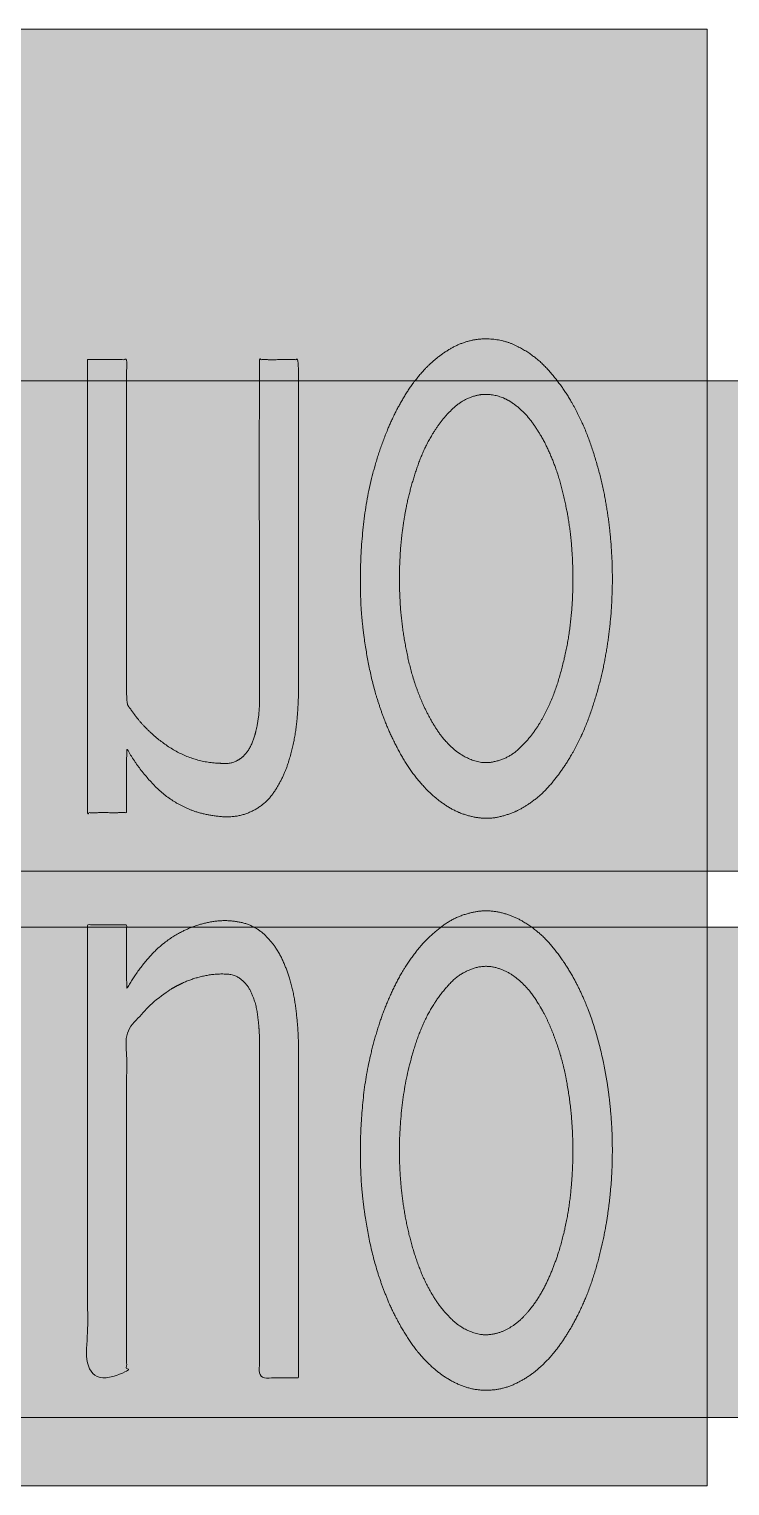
# Model space of a CAD drawing. Header units: millimetres. Extents: x 31.2 to 47.1, y 17.2 to 26.7.
# Drawn here: x 35.208 to 36.17, y 21.78 to 23.78 of the extents above; entities that cross this region are included whole.
import ezdxf

# ---------------------------------------------------------------- set-up
doc = ezdxf.new("R2010")
doc.units = ezdxf.units.MM
doc.header["$LTSCALE"] = 20
doc.layers.get('0').update_dxf_attribs({"lineweight": 5})
doc.layers.add('Smart box Ultra', color=7, linetype='Continuous', lineweight=5)

msp = doc.modelspace()

# ---------------------------------------------------------------- hatches: boundary and pattern name
at = {"linetype": 'Continuous', "lineweight": 5, "transparency": 33554687}
h = msp.add_hatch(color=256, dxfattribs=at)
h.set_gradient(color1=(255, 0, 0), color2=(255, 0, 0))
h.paths.add_polyline_path([(36.1385, 21.8739), (34.3645, 21.8739), (34.3645, 22.6239), (34.7762, 22.6239), (34.7762, 22.5472), (36.1385, 22.5472), (36.1385, 21.8739), (36.9478, 21.8739), (36.9478, 22.6239), (36.3595, 22.6239), (36.3595, 23.2972), (36.1385, 23.2972), (36.1385, 23.7801), (34.1385, 23.7801), (34.1385, 21.7801), (36.1385, 21.7801)])
h.paths.add_polyline_path([(36.1385, 22.5472), (36.1385, 22.6239), (34.7762, 22.6239), (34.7762, 23.2972), (36.1385, 23.2972), (36.1385, 22.6239), (36.3595, 22.6239), (36.3595, 22.5472)])
at = {"layer": 'Smart box Ultra', "linetype": 'Continuous', "lineweight": 0, "true_color": 0xcccccb, "transparency": 33554687}
for points in [[(35.9971, 23.1428), (35.9968, 23.1442), (35.9933, 23.1606), (35.9892, 23.1769), (35.9845, 23.1929), (35.9791, 23.2087), (35.9731, 23.2243), (35.9665, 23.2396), (35.9593, 23.2548), (35.9514, 23.2697), (35.9507, 23.271), (35.9501, 23.2719), (35.9459, 23.2788), (35.9417, 23.2854), (35.9375, 23.2916), (35.9332, 23.2975), (35.9288, 23.303), (35.9244, 23.3081), (35.92, 23.3128), (35.9155, 23.3172), (35.9111, 23.3213), (35.9066, 23.3251), (35.9023, 23.3287), (35.898, 23.332), (35.8938, 23.3351), (35.8896, 23.3379), (35.8854, 23.3405), (35.8814, 23.3428), (35.8804, 23.3433), (35.8798, 23.3436), (35.8726, 23.347), (35.8654, 23.3498), (35.858, 23.3519), (35.8505, 23.3535), (35.8429, 23.3544), (35.8353, 23.3547), (35.8275, 23.3545), (35.8197, 23.3536), (35.819, 23.3535), (35.8182, 23.3533), (35.8091, 23.3509), (35.8004, 23.3478), (35.792, 23.3442), (35.7839, 23.34), (35.7762, 23.3352), (35.7688, 23.3298), (35.7618, 23.3239), (35.7551, 23.3174), (35.7545, 23.3169), (35.7538, 23.3161), (35.7456, 23.3068), (35.7379, 23.2972), (35.7307, 23.2874), (35.7239, 23.2772), (35.7176, 23.2668), (35.7117, 23.2562), (35.7063, 23.2452), (35.7014, 23.234), (35.701, 23.2331), (35.6999, 23.2306), (35.6958, 23.2198), (35.6917, 23.2084), (35.6879, 23.1965), (35.6841, 23.1839), (35.6806, 23.1709), (35.6772, 23.1572), (35.6739, 23.143), (35.6708, 23.1282), (35.668, 23.1129), (35.6658, 23.0968), (35.664, 23.08), (35.6629, 23.0625), (35.6622, 23.0443), (35.6621, 23.0254), (35.6625, 23.0058), (35.6634, 22.9855), (35.6636, 22.9828), (35.6637, 22.9812), (35.6654, 22.9618), (35.6678, 22.9426), (35.6708, 22.9235), (35.6746, 22.9046), (35.679, 22.8857), (35.6841, 22.867), (35.6898, 22.8484), (35.6962, 22.83), (35.6968, 22.8284), (35.6972, 22.8274), (35.7021, 22.8154), (35.7075, 22.8037), (35.7134, 22.7923), (35.7198, 22.7812), (35.7267, 22.7703), (35.7341, 22.7597), (35.742, 22.7494), (35.7504, 22.7393), (35.7512, 22.7385), (35.7518, 22.7379), (35.7586, 22.7308), (35.7658, 22.7244), (35.7735, 22.7185), (35.7815, 22.7133), (35.7898, 22.7087), (35.7986, 22.7047), (35.8077, 22.7014), (35.8173, 22.6987), (35.8181, 22.6985), (35.8189, 22.6984), (35.8249, 22.6975), (35.8306, 22.6969), (35.8362, 22.6967), (35.8415, 22.6967), (35.8466, 22.6971), (35.8514, 22.6979), (35.8561, 22.6989), (35.8605, 22.7002), (35.8647, 22.7018), (35.8687, 22.7033), (35.8725, 22.7049), (35.8762, 22.7065), (35.8796, 22.7081), (35.8829, 22.7098), (35.8859, 22.7115), (35.8888, 22.7132), (35.8895, 22.7136), (35.8903, 22.7141), (35.8991, 22.7207), (35.9076, 22.7277), (35.9156, 22.7351), (35.9231, 22.7429), (35.9302, 22.7511), (35.9369, 22.7597), (35.9431, 22.7686), (35.9488, 22.7779), (35.9493, 22.7787), (35.95, 22.7799), (35.9576, 22.7941), (35.9647, 22.8085), (35.9712, 22.8231), (35.9771, 22.8379), (35.9825, 22.8529), (35.9872, 22.8681), (35.9914, 22.8836), (35.995, 22.8992), (35.9953, 22.9006), (35.9958, 22.9031), (36.0008, 22.9292), (36.0048, 22.9537), (36.0079, 22.9766), (36.0101, 22.9979), (36.0113, 23.0176), (36.0115, 23.0356), (36.0108, 23.0521), (36.0092, 23.0669), (36.0072, 23.0801), (36.0054, 23.0916), (36.0039, 23.1016), (36.0026, 23.11), (36.0016, 23.1168), (36.0008, 23.122), (36.0002, 23.1256), (35.9999, 23.1277), (35.9997, 23.1289), (35.9994, 23.1301), (35.9992, 23.1315), (35.999, 23.1328), (35.9987, 23.1342), (35.9985, 23.1356), (35.9982, 23.137), (35.9979, 23.1385), (35.9976, 23.1399), (35.9974, 23.1411), (35.9972, 23.1421), (35.9971, 23.1428), (35.997, 23.1434), (35.9969, 23.1437), (35.9969, 23.1438), (35.9969, 23.1437), (35.997, 23.1435), (35.997, 23.1433), (35.997, 23.1431), (35.9971, 23.143), (35.9971, 23.1429), (35.9971, 23.1428), (35.9971, 23.1427), (35.9971, 23.1427), (35.9971, 23.1427), (35.9971, 23.1427), (35.9971, 23.1427), (35.9971, 23.1427), (35.9971, 23.1427), (35.9971, 23.1427), (35.9971, 23.1428)], [(35.288, 23.3264), (35.3415, 23.3264), (35.3415, 23.3215), (35.3415, 23.2644), (35.3416, 23.2073), (35.3416, 23.1502), (35.3416, 23.0931), (35.3416, 23.0361), (35.3416, 22.979), (35.3415, 22.9219), (35.3415, 22.8648), (35.3415, 22.8599), (35.3415, 22.8597), (35.3415, 22.8586), (35.3417, 22.8575), (35.3419, 22.8564), (35.3422, 22.8553), (35.3426, 22.8542), (35.3431, 22.853), (35.3437, 22.8519), (35.3443, 22.8507), (35.345, 22.8494), (35.3458, 22.8482), (35.3467, 22.8469), (35.3476, 22.8455), (35.3485, 22.8442), (35.3495, 22.8428), (35.3506, 22.8413), (35.3517, 22.8398), (35.3518, 22.8396), (35.3526, 22.8386), (35.3562, 22.8341), (35.3601, 22.8295), (35.3643, 22.8248), (35.3689, 22.8201), (35.3737, 22.8153), (35.3789, 22.8104), (35.3844, 22.8054), (35.3903, 22.8004), (35.3966, 22.7956), (35.4034, 22.7911), (35.4109, 22.7871), (35.4189, 22.7835), (35.4274, 22.7803), (35.4366, 22.7775), (35.4463, 22.7751), (35.4566, 22.7731), (35.458, 22.773), (35.4583, 22.7729), (35.4601, 22.7727), (35.4619, 22.7726), (35.4638, 22.7724), (35.4658, 22.7722), (35.4679, 22.772), (35.47, 22.7718), (35.4723, 22.7717), (35.4747, 22.7715), (35.4771, 22.7714), (35.4795, 22.7716), (35.482, 22.772), (35.4846, 22.7725), (35.4872, 22.7733), (35.4898, 22.7743), (35.4925, 22.7756), (35.4953, 22.777), (35.4956, 22.7772), (35.496, 22.7775), (35.4976, 22.7786), (35.4992, 22.7799), (35.5008, 22.7813), (35.5024, 22.7828), (35.5039, 22.7845), (35.5055, 22.7863), (35.507, 22.7882), (35.5085, 22.7903), (35.51, 22.7924), (35.5114, 22.7948), (35.5127, 22.7973), (35.5139, 22.7999), (35.515, 22.8027), (35.5161, 22.8057), (35.517, 22.8088), (35.5179, 22.8121), (35.518, 22.8125), (35.5183, 22.8135), (35.5192, 22.8177), (35.5201, 22.8221), (35.5208, 22.8266), (35.5215, 22.8314), (35.5221, 22.8364), (35.5226, 22.8415), (35.523, 22.8469), (35.5233, 22.8525), (35.5235, 22.8582), (35.5237, 22.8643), (35.5238, 22.8706), (35.5239, 22.8771), (35.524, 22.8839), (35.5239, 22.8909), (35.5239, 22.8982), (35.5238, 22.9057), (35.5238, 22.9067), (35.5238, 22.9111), (35.5237, 22.9624), (35.5237, 23.0138), (35.5237, 23.0652), (35.5237, 23.1165), (35.5238, 23.1679), (35.5238, 23.2193), (35.5239, 23.2706), (35.524, 23.322), (35.524, 23.3264), (35.5246, 23.3264), (35.5311, 23.3263), (35.5376, 23.3263), (35.5441, 23.3263), (35.5506, 23.3263), (35.5572, 23.3263), (35.5637, 23.3263), (35.5702, 23.3263), (35.5767, 23.3264), (35.5773, 23.3264), (35.5773, 23.3218), (35.5774, 23.2684), (35.5774, 23.2149), (35.5775, 23.1615), (35.5775, 23.1081), (35.5775, 23.0546), (35.5775, 23.0012), (35.5775, 22.9477), (35.5775, 22.8943), (35.5775, 22.8898), (35.5775, 22.8885), (35.5779, 22.873), (35.5776, 22.8577), (35.5766, 22.8424), (35.5749, 22.8273), (35.5726, 22.8122), (35.5696, 22.7973), (35.566, 22.7824), (35.5616, 22.7677), (35.5612, 22.7664), (35.5609, 22.7657), (35.5588, 22.7599), (35.5566, 22.7545), (35.5542, 22.7494), (35.5517, 22.7445), (35.5491, 22.74), (35.5463, 22.7357), (35.5434, 22.7318), (35.5404, 22.7282), (35.5373, 22.7248), (35.5342, 22.7216), (35.5312, 22.7187), (35.5281, 22.716), (35.525, 22.7135), (35.5219, 22.7112), (35.5188, 22.7092), (35.5157, 22.7074), (35.5149, 22.707), (35.5142, 22.7066), (35.508, 22.7041), (35.502, 22.702), (35.4961, 22.7004), (35.4903, 22.6992), (35.4848, 22.6985), (35.4793, 22.6981), (35.474, 22.6982), (35.4689, 22.6987), (35.4639, 22.6995), (35.4592, 22.7003), (35.4546, 22.7012), (35.4502, 22.7021), (35.4461, 22.7031), (35.4421, 22.7041), (35.4383, 22.7052), (35.4348, 22.7063), (35.434, 22.7066), (35.4327, 22.707), (35.4272, 22.7093), (35.4216, 22.712), (35.416, 22.715), (35.4102, 22.7183), (35.4044, 22.722), (35.3986, 22.7261), (35.3927, 22.7305), (35.3866, 22.7352), (35.3807, 22.7404), (35.3748, 22.7461), (35.3691, 22.7523), (35.3635, 22.7591), (35.358, 22.7664), (35.3527, 22.7742), (35.3474, 22.7825), (35.3423, 22.7913), (35.3417, 22.7925), (35.3417, 22.7915), (35.3416, 22.7808), (35.3415, 22.77), (35.3415, 22.7592), (35.3415, 22.7485), (35.3414, 22.7377), (35.3414, 22.7269), (35.3415, 22.7161), (35.3415, 22.7054), (35.3415, 22.7044), (35.3409, 22.7044), (35.3344, 22.7044), (35.3278, 22.7044), (35.3213, 22.7044), (35.3147, 22.7043), (35.3081, 22.7043), (35.3016, 22.7043), (35.295, 22.7043), (35.2884, 22.7042), (35.2878, 22.7042), (35.2878, 22.7107), (35.2878, 22.7781), (35.2878, 22.8413), (35.2878, 22.9002), (35.2879, 22.9549), (35.2879, 23.0055), (35.2879, 23.0518), (35.2879, 23.0938), (35.2879, 23.1317), (35.2879, 23.1654), (35.2879, 23.195), (35.2879, 23.2206), (35.288, 23.2421), (35.288, 23.2595), (35.288, 23.2728), (35.288, 23.282), (35.288, 23.2872), (35.288, 23.2904), (35.288, 23.2936), (35.288, 23.297), (35.288, 23.3005), (35.288, 23.304), (35.288, 23.3077), (35.288, 23.3115), (35.288, 23.3153), (35.288, 23.3189), (35.288, 23.322), (35.288, 23.3245), (35.288, 23.3264), (35.288, 23.3277), (35.288, 23.3285), (35.288, 23.3287), (35.288, 23.3283), (35.288, 23.3277), (35.288, 23.3271), (35.288, 23.3267), (35.288, 23.3264), (35.288, 23.3261), (35.288, 23.326), (35.288, 23.3259), (35.288, 23.326), (35.288, 23.3261), (35.288, 23.3262), (35.288, 23.3262), (35.288, 23.3263), (35.288, 23.3263), (35.288, 23.3264), (35.288, 23.3264), (35.288, 23.3264), (35.288, 23.3264), (35.288, 23.3264), (35.288, 23.3264), (35.288, 23.3264), (35.288, 23.3264), (35.288, 23.3264), (35.288, 23.3264)], [(36.0028, 22.3228), (36.0026, 22.3246), (35.9996, 22.3448), (35.9958, 22.3647), (35.9911, 22.3844), (35.9855, 22.4038), (35.979, 22.423), (35.9717, 22.4418), (35.9634, 22.4604), (35.9543, 22.4787), (35.9535, 22.4803), (35.953, 22.4812), (35.949, 22.4881), (35.9451, 22.4947), (35.941, 22.5009), (35.937, 22.5068), (35.9329, 22.5123), (35.9287, 22.5174), (35.9245, 22.5223), (35.9203, 22.5267), (35.9161, 22.5309), (35.912, 22.5348), (35.9079, 22.5385), (35.9038, 22.542), (35.8998, 22.5452), (35.8959, 22.5482), (35.892, 22.551), (35.8882, 22.5535), (35.8872, 22.554), (35.8866, 22.5544), (35.8813, 22.5575), (35.8761, 22.5601), (35.8709, 22.5625), (35.8659, 22.5644), (35.861, 22.566), (35.8562, 22.5673), (35.8515, 22.5682), (35.8468, 22.5688), (35.8424, 22.5691), (35.838, 22.5692), (35.8338, 22.5692), (35.8298, 22.5691), (35.826, 22.5688), (35.8223, 22.5684), (35.8188, 22.5679), (35.8154, 22.5672), (35.8146, 22.567), (35.8137, 22.5668), (35.8099, 22.5657), (35.8059, 22.5644), (35.8019, 22.5629), (35.7978, 22.5612), (35.7935, 22.5592), (35.7892, 22.5571), (35.7848, 22.5547), (35.7804, 22.5521), (35.7758, 22.5493), (35.7713, 22.5461), (35.7668, 22.5426), (35.7623, 22.5387), (35.7578, 22.5346), (35.7533, 22.53), (35.7488, 22.5252), (35.7443, 22.5201), (35.7437, 22.5194), (35.743, 22.5185), (35.7349, 22.5076), (35.7272, 22.4965), (35.7201, 22.4851), (35.7135, 22.4735), (35.7073, 22.4617), (35.7017, 22.4496), (35.6966, 22.4372), (35.6919, 22.4246), (35.6915, 22.4235), (35.6907, 22.4212), (35.6875, 22.4113), (35.6844, 22.4008), (35.6815, 22.3898), (35.6786, 22.3784), (35.6759, 22.3664), (35.6733, 22.354), (35.6708, 22.3411), (35.6684, 22.3277), (35.6663, 22.3137), (35.6646, 22.2991), (35.6634, 22.2839), (35.6626, 22.2681), (35.6622, 22.2516), (35.6622, 22.2345), (35.6627, 22.2168), (35.6636, 22.1985), (35.6638, 22.1961), (35.6639, 22.1943), (35.6658, 22.1734), (35.6685, 22.1526), (35.6719, 22.132), (35.6762, 22.1116), (35.6813, 22.0913), (35.6873, 22.0713), (35.694, 22.0514), (35.7016, 22.0317), (35.7023, 22.03), (35.7028, 22.029), (35.7048, 22.0245), (35.707, 22.0199), (35.7093, 22.0151), (35.7118, 22.0101), (35.7145, 22.005), (35.7174, 21.9997), (35.7204, 21.9942), (35.7236, 21.9886), (35.727, 21.9829), (35.7309, 21.9771), (35.7352, 21.9713), (35.7399, 21.9654), (35.7451, 21.9595), (35.7507, 21.9536), (35.7567, 21.9476), (35.7631, 21.9415), (35.7639, 21.9408), (35.7645, 21.9402), (35.7673, 21.938), (35.7702, 21.9357), (35.7733, 21.9334), (35.7766, 21.9311), (35.7801, 21.9287), (35.7838, 21.9264), (35.7878, 21.924), (35.7919, 21.9216), (35.7962, 21.9194), (35.8009, 21.9174), (35.8058, 21.9157), (35.811, 21.9143), (35.8166, 21.9131), (35.8224, 21.9123), (35.8285, 21.9117), (35.8349, 21.9114), (35.8357, 21.9114), (35.8366, 21.9114), (35.843, 21.9118), (35.8491, 21.9125), (35.8549, 21.9134), (35.8604, 21.9146), (35.8656, 21.9161), (35.8705, 21.9178), (35.8751, 21.9198), (35.8794, 21.9221), (35.8835, 21.9244), (35.8873, 21.9268), (35.891, 21.9292), (35.8945, 21.9315), (35.8978, 21.9338), (35.9008, 21.9361), (35.9037, 21.9384), (35.9065, 21.9407), (35.9071, 21.9412), (35.9077, 21.9418), (35.9154, 21.9493), (35.9227, 21.9571), (35.9296, 21.9651), (35.9362, 21.9734), (35.9423, 21.982), (35.948, 21.9909), (35.9534, 22.0001), (35.9584, 22.0096), (35.9588, 22.0104), (35.9594, 22.0116), (35.9661, 22.026), (35.9724, 22.0405), (35.978, 22.0551), (35.9832, 22.07), (35.9878, 22.085), (35.9919, 22.1001), (35.9954, 22.1154), (35.9984, 22.1309), (35.9986, 22.1322), (35.999, 22.1342), (36.0024, 22.1548), (36.0052, 22.1741), (36.0074, 22.1921), (36.009, 22.2089), (36.0099, 22.2243), (36.0103, 22.2385), (36.0101, 22.2514), (36.0093, 22.2631), (36.0082, 22.2734), (36.0073, 22.2825), (36.0065, 22.2904), (36.0058, 22.297), (36.0052, 22.3024), (36.0048, 22.3065), (36.0045, 22.3093), (36.0043, 22.3109), (36.0042, 22.3118), (36.0041, 22.3128), (36.004, 22.3139), (36.0038, 22.3149), (36.0037, 22.316), (36.0036, 22.3171), (36.0034, 22.3183), (36.0033, 22.3195), (36.0031, 22.3206), (36.003, 22.3215), (36.0029, 22.3223), (36.0028, 22.3229), (36.0028, 22.3233), (36.0027, 22.3236), (36.0027, 22.3236), (36.0027, 22.3235), (36.0028, 22.3234), (36.0028, 22.3232), (36.0028, 22.3231), (36.0028, 22.323), (36.0028, 22.3229), (36.0028, 22.3228), (36.0028, 22.3228), (36.0028, 22.3228), (36.0028, 22.3228), (36.0028, 22.3228), (36.0028, 22.3228), (36.0028, 22.3228), (36.0028, 22.3228), (36.0028, 22.3228), (36.0028, 22.3228)], [(35.4143, 22.5394), (35.4151, 22.5399), (35.4214, 22.543), (35.4275, 22.5458), (35.4335, 22.5483), (35.4393, 22.5503), (35.4451, 22.552), (35.4507, 22.5534), (35.4561, 22.5544), (35.4615, 22.555), (35.4667, 22.5554), (35.4717, 22.5556), (35.4765, 22.5557), (35.4812, 22.5556), (35.4857, 22.5554), (35.4899, 22.555), (35.4941, 22.5545), (35.498, 22.5538), (35.4989, 22.5536), (35.4997, 22.5535), (35.5058, 22.5515), (35.5115, 22.5494), (35.5167, 22.547), (35.5215, 22.5444), (35.5259, 22.5415), (35.5299, 22.5384), (35.5335, 22.535), (35.5367, 22.5315), (35.5395, 22.5278), (35.5422, 22.5243), (35.5447, 22.5208), (35.547, 22.5174), (35.5491, 22.5141), (35.551, 22.5108), (35.5527, 22.5077), (35.5543, 22.5046), (35.5546, 22.5039), (35.5551, 22.5027), (35.5589, 22.4937), (35.5623, 22.4848), (35.5653, 22.4762), (35.5678, 22.4678), (35.57, 22.4596), (35.5717, 22.4517), (35.5731, 22.444), (35.5741, 22.4365), (35.5748, 22.4293), (35.5754, 22.4223), (35.576, 22.4155), (35.5764, 22.409), (35.5768, 22.4028), (35.5771, 22.3967), (35.5773, 22.391), (35.5775, 22.3854), (35.5775, 22.3842), (35.5775, 22.3794), (35.5775, 22.3237), (35.5775, 22.2679), (35.5775, 22.2121), (35.5775, 22.1564), (35.5774, 22.1006), (35.5774, 22.0448), (35.5774, 21.989), (35.5773, 21.9333), (35.5773, 21.9285), (35.5767, 21.9285), (35.5702, 21.9285), (35.5637, 21.9285), (35.5572, 21.9285), (35.5507, 21.9285), (35.5441, 21.9285), (35.5376, 21.9284), (35.5311, 21.9284), (35.5246, 21.9283), (35.524, 21.9283), (35.524, 21.9332), (35.5239, 21.9908), (35.5238, 22.0484), (35.5237, 22.106), (35.5237, 22.1636), (35.5237, 22.2213), (35.5237, 22.2789), (35.5237, 22.3365), (35.5238, 22.3941), (35.5238, 22.399), (35.5237, 22.3996), (35.5236, 22.4074), (35.5231, 22.415), (35.5222, 22.4226), (35.5209, 22.4301), (35.5192, 22.4375), (35.5171, 22.4448), (35.5146, 22.452), (35.5117, 22.4591), (35.5114, 22.4597), (35.5112, 22.4601), (35.5104, 22.4616), (35.5095, 22.4632), (35.5084, 22.4648), (35.5072, 22.4664), (35.506, 22.4681), (35.5046, 22.4698), (35.5031, 22.4716), (35.5015, 22.4734), (35.4998, 22.4751), (35.4978, 22.4766), (35.4956, 22.478), (35.4933, 22.4792), (35.4907, 22.4803), (35.4879, 22.4812), (35.4849, 22.4819), (35.4817, 22.4825), (35.4813, 22.4825), (35.4807, 22.4826), (35.4732, 22.4827), (35.4658, 22.4825), (35.4585, 22.4818), (35.4513, 22.4808), (35.4442, 22.4793), (35.4372, 22.4775), (35.4302, 22.4753), (35.4233, 22.4726), (35.4228, 22.4724), (35.4218, 22.472), (35.4108, 22.4664), (35.4004, 22.4602), (35.3905, 22.4534), (35.3811, 22.4461), (35.3723, 22.4383), (35.364, 22.4298), (35.3562, 22.4208), (35.3489, 22.4112), (35.3483, 22.4104), (35.3482, 22.4103), (35.3468, 22.4086), (35.3456, 22.4068), (35.3445, 22.405), (35.3436, 22.4031), (35.3428, 22.4012), (35.3422, 22.3992), (35.3418, 22.3971), (35.3415, 22.395), (35.3415, 22.3948), (35.3415, 21.9285), (35.2878, 21.9285), (35.2878, 22.5505), (35.2884, 22.5505), (35.295, 22.5505), (35.3016, 22.5505), (35.3081, 22.5505), (35.3147, 22.5505), (35.3213, 22.5505), (35.3278, 22.5505), (35.3344, 22.5505), (35.3409, 22.5505), (35.3415, 22.5505), (35.3415, 22.5495), (35.3414, 22.5387), (35.3414, 22.5279), (35.3414, 22.5172), (35.3414, 22.5064), (35.3414, 22.4956), (35.3415, 22.4848), (35.3416, 22.4741), (35.3417, 22.4634), (35.3417, 22.4624), (35.3422, 22.4634), (35.3459, 22.4698), (35.3497, 22.4759), (35.3535, 22.4818), (35.3573, 22.4873), (35.3612, 22.4926), (35.3651, 22.4976), (35.3691, 22.5022), (35.3732, 22.5066), (35.3772, 22.5107), (35.3809, 22.5145), (35.3844, 22.5179), (35.3878, 22.5209), (35.3908, 22.5236), (35.3937, 22.526), (35.3964, 22.528), (35.3988, 22.5297), (35.401, 22.5312), (35.403, 22.5325), (35.4049, 22.5338), (35.4066, 22.5348), (35.4081, 22.5358), (35.4094, 22.5366), (35.4106, 22.5373), (35.4115, 22.5378), (35.4123, 22.5383), (35.413, 22.5387), (35.4136, 22.539), (35.4141, 22.5393), (35.4144, 22.5395), (35.4146, 22.5396), (35.4147, 22.5396), (35.4147, 22.5396), (35.4146, 22.5396), (35.4145, 22.5395), (35.4145, 22.5395), (35.4144, 22.5395), (35.4144, 22.5395), (35.4143, 22.5394), (35.4143, 22.5394), (35.4143, 22.5394), (35.4143, 22.5394), (35.4143, 22.5394), (35.4143, 22.5394), (35.4143, 22.5394), (35.4143, 22.5394), (35.4143, 22.5394), (35.4143, 22.5394)]]:
    msp.add_hatch(color=254, dxfattribs=at).paths.add_polyline_path(points)

# ---------------------------------------------------------------- linework, layer by layer
at = {"color": 7, "lineweight": 15}
for p, q in [((34.1385, 23.7801), (36.1385, 23.7801)), ((36.1385, 23.7801), (36.1385, 21.7801)), ((36.1385, 21.7801), (34.1385, 21.7801))]:
    msp.add_line(p, q, dxfattribs=at)
at = {"color": 7, "lineweight": 5, "flags": 128}
for points in [[(34.1385, 23.7801), (34.1385, 21.7801), (36.1385, 21.7801), (36.1385, 23.7801)], [(34.1385, 23.7801), (34.1385, 21.7801), (36.1385, 21.7801), (36.1385, 23.7801)], [(34.7762, 22.5472), (36.3595, 22.5472), (36.3595, 23.2972), (34.7762, 23.2972)], [(34.3645, 21.8739), (36.9478, 21.8739), (36.9478, 22.6239), (34.3645, 22.6239)]]:
    msp.add_lwpolyline(points, close=True, dxfattribs=at)
at = {"flags": 128}
for points in [[(34.1385, 23.7801), (34.1385, 21.7801), (34.1385, 21.7801), (36.1385, 21.7801), (36.1385, 21.7801), (36.1385, 23.7801), (36.1385, 23.7801), (34.1385, 23.7801), (34.1385, 23.7801), (34.1385, 23.7801)], [(34.1385, 23.7801), (34.1385, 21.7801), (36.1385, 21.7801), (36.1385, 23.7801)], [(34.7762, 22.5472), (36.3595, 22.5472), (36.3595, 22.5472), (36.3595, 23.2972), (36.3595, 23.2972), (34.7762, 23.2972), (34.7762, 23.2972), (34.7762, 22.5472), (34.7762, 22.5472), (34.7762, 22.5472)], [(34.3645, 21.8739), (36.9478, 21.8739), (36.9478, 21.8739), (36.9478, 22.6239), (36.9478, 22.6239), (34.3645, 22.6239), (34.3645, 22.6239), (34.3645, 21.8739)]]:
    msp.add_lwpolyline(points, close=True, dxfattribs=at)
at = {"color": 7, "lineweight": 15, "flags": 128}
msp.add_lwpolyline([(34.1385, 21.7801), (34.1385, 23.7801), (36.1385, 23.7801), (36.1385, 21.7801)], close=True, dxfattribs=at)
at = {"color": 240, "linetype": 'Continuous', "true_color": 0xed1f24, "transparency": 33554687}
msp.add_solid([(34.1385, 23.7801), (34.1385, 21.7801), (36.1385, 23.7801), (36.1385, 21.7801)], dxfattribs=at)
at = {"layer": 'Smart box Ultra', "color": 7, "lineweight": 15}
for points, knots in [([(35.9971, 23.1428), (35.9903, 23.1761), (35.968, 23.2412), (35.9507, 23.271), (35.9378, 23.2926), (35.9035, 23.3313), (35.8804, 23.3433), (35.8666, 23.3509), (35.8347, 23.3562), (35.819, 23.3535), (35.8002, 23.35), (35.7676, 23.33), (35.7545, 23.3169), (35.7368, 23.2988), (35.7107, 23.256), (35.701, 23.2331), (35.6761, 23.1739), (35.6598, 23.0463), (35.6636, 22.9828), (35.6666, 22.9435), (35.6823, 22.8655), (35.6968, 22.8284), (35.7066, 22.8041), (35.7329, 22.758), (35.7512, 22.7385), (35.7644, 22.7242), (35.7983, 22.7025), (35.8181, 22.6985), (35.8366, 22.6945), (35.8739, 22.7037), (35.8895, 22.7136), (35.9086, 22.7256), (35.9379, 22.7598), (35.9493, 22.7787), (35.9662, 22.8069), (35.9882, 22.8688), (35.9953, 22.9006), (36.008, 22.9602), (36.0088, 23.0828), (35.9971, 23.1428)], [0, 0, 0, 0.042843, 0.085686, 0.085686, 0.116947, 0.148208, 0.148208, 0.167177, 0.186147, 0.186147, 0.208921, 0.231696, 0.231696, 0.262722, 0.293748, 0.293748, 0.37387, 0.453992, 0.453992, 0.503704, 0.553416, 0.553416, 0.586051, 0.618687, 0.618687, 0.642385, 0.666083, 0.666083, 0.688322, 0.71056, 0.71056, 0.737919, 0.765278, 0.765278, 0.806117, 0.846955, 0.846955, 0.923478, 1, 1, 1]), ([(35.288, 23.3264), (35.3148, 23.3264), (35.3415, 23.3264), (35.3416, 23.2098), (35.3415, 22.9765), (35.3415, 22.8599), (35.3412, 22.8539), (35.3487, 22.8444), (35.3518, 22.8396), (35.3706, 22.8144), (35.4252, 22.7771), (35.458, 22.773), (35.4673, 22.772), (35.4873, 22.7718), (35.4956, 22.7772), (35.505, 22.7831), (35.5154, 22.8024), (35.518, 22.8125), (35.5242, 22.8356), (35.5236, 22.8831), (35.5238, 22.9067), (35.5239, 23.0116), (35.5235, 23.2215), (35.524, 23.3264), (35.5374, 23.3262), (35.5639, 23.3264), (35.5773, 23.3264), (35.5776, 23.2172), (35.5773, 22.9989), (35.5775, 22.8898), (35.5782, 22.8586), (35.5716, 22.7961), (35.5612, 22.7664), (35.5548, 22.7488), (35.5328, 22.7162), (35.4963, 22.6975), (35.4533, 22.7), (35.434, 22.7066), (35.4027, 22.7177), (35.3571, 22.7649), (35.3417, 22.7925), (35.3414, 22.7704), (35.3415, 22.7265), (35.3415, 22.7044), (35.3281, 22.7043), (35.3013, 22.7044), (35.2878, 22.7042), (35.288, 22.8597), (35.2878, 23.1709), (35.288, 23.3264)], [0, 0, 0, 0.017918, 0.017918, 0.096062, 0.174207, 0.174207, 0.178256, 0.182305, 0.182305, 0.20472, 0.227136, 0.227136, 0.233551, 0.239967, 0.239967, 0.247144, 0.254322, 0.254322, 0.27067, 0.287018, 0.287018, 0.359477, 0.431937, 0.431937, 0.44119, 0.450443, 0.450443, 0.525876, 0.60131, 0.60131, 0.622812, 0.644315, 0.644315, 0.657127, 0.66994, 0.683298, 0.696656, 0.696656, 0.718364, 0.740071, 0.740071, 0.755215, 0.770359, 0.770359, 0.77954, 0.788721, 0.788721, 0.894361, 1, 1, 1]), ([(35.9487, 22.948), (35.9434, 22.9152), (35.9236, 22.8511), (35.9057, 22.8225), (35.8955, 22.8066), (35.8663, 22.7787), (35.8465, 22.7745), (35.833, 22.7711), (35.8062, 22.7797), (35.7955, 22.7878), (35.7798, 22.7999), (35.758, 22.8325), (35.7499, 22.85), (35.736, 22.8805), (35.7213, 22.9456), (35.7181, 22.9784), (35.7149, 23.0162), (35.7188, 23.0919), (35.7265, 23.129), (35.7325, 23.1562), (35.7514, 23.2093), (35.7671, 23.2329), (35.7771, 23.2478), (35.805, 23.2733), (35.8236, 23.2775), (35.836, 23.2801), (35.8611, 23.2739), (35.8714, 23.2667), (35.8876, 23.2553), (35.9105, 23.2231), (35.9319, 23.1782), (35.9468, 23.1188), (35.9507, 23.0889), (35.9546, 23.0536), (35.9538, 22.9828), (35.9487, 22.948)], [0, 0, 0, 0.056381, 0.112761, 0.112761, 0.144367, 0.175972, 0.175972, 0.197766, 0.21956, 0.21956, 0.251766, 0.283972, 0.283972, 0.340135, 0.396298, 0.396298, 0.460811, 0.525323, 0.525323, 0.572542, 0.619761, 0.619761, 0.649659, 0.679558, 0.679558, 0.699319, 0.71908, 0.71908, 0.750485, 0.781891, 0.832052, 0.882212, 0.882212, 0.941106, 1, 1, 1]), ([(36.0028, 22.3228), (35.9972, 22.3638), (35.9738, 22.4437), (35.9535, 22.4803), (35.9413, 22.5018), (35.909, 22.5409), (35.8872, 22.554), (35.8712, 22.5639), (35.8331, 22.5717), (35.8146, 22.567), (35.793, 22.5621), (35.7574, 22.5355), (35.7437, 22.5194), (35.726, 22.4981), (35.7006, 22.4492), (35.6915, 22.4235), (35.6724, 22.3688), (35.6602, 22.2535), (35.6638, 22.1961), (35.667, 22.1534), (35.6852, 22.0695), (35.7023, 22.03), (35.7132, 22.0053), (35.743, 21.959), (35.7639, 21.9408), (35.7785, 21.9279), (35.8156, 21.9112), (35.8357, 21.9114), (35.8559, 21.9114), (35.8925, 21.9283), (35.9071, 21.9412), (35.9236, 21.9557), (35.9489, 21.9912), (35.9736, 22.0391), (35.9928, 22.1008), (35.9986, 22.1322), (36.0072, 22.1794), (36.0093, 22.2754), (36.0028, 22.3228)], [0, 0, 0, 0.051341, 0.102682, 0.102682, 0.13314, 0.163598, 0.163598, 0.186112, 0.208625, 0.208625, 0.234818, 0.261012, 0.261012, 0.295227, 0.329443, 0.329443, 0.402225, 0.475008, 0.475008, 0.52913, 0.583252, 0.583252, 0.617232, 0.651211, 0.651211, 0.674935, 0.698658, 0.698658, 0.722382, 0.746105, 0.746105, 0.772917, 0.799728, 0.839777, 0.879826, 0.879826, 0.939913, 1, 1, 1]), ([(35.4143, 22.5394), (35.4334, 22.5496), (35.4773, 22.5584), (35.5185, 22.5493), (35.5467, 22.5209), (35.5678, 22.4758), (35.577, 22.4146), (35.5775, 22.3842), (35.5773, 22.2703), (35.5776, 22.0424), (35.5773, 21.9285), (35.5639, 21.9285), (35.5374, 21.9285), (35.524, 21.9283), (35.5237, 22.046), (35.5238, 22.2813), (35.5238, 22.399), (35.5231, 22.4144), (35.5185, 22.4456), (35.5072, 22.4683), (35.4915, 22.4816), (35.4813, 22.4825), (35.4663, 22.4837), (35.4365, 22.4781), (35.3998, 22.4627), (35.3623, 22.4301), (35.3483, 22.4104), (35.346, 22.4069), (35.341, 22.3994), (35.3415, 22.3948), (35.3415, 22.1617), (35.3415, 21.9285), (35.3146, 21.9285), (35.2878, 21.9285), (35.2878, 22.2395), (35.2878, 22.5505), (35.3013, 22.5505), (35.3281, 22.5506), (35.3415, 22.5505), (35.3415, 22.5284), (35.3414, 22.4844), (35.3417, 22.4624), (35.3546, 22.4855), (35.3904, 22.5263), (35.4143, 22.5394)], [0, 0, 0, 0.014917, 0.029834, 0.043369, 0.056905, 0.079328, 0.101752, 0.101752, 0.185634, 0.269516, 0.269516, 0.279378, 0.289239, 0.289239, 0.375919, 0.462598, 0.462598, 0.47396, 0.485321, 0.492201, 0.499081, 0.499081, 0.509168, 0.519255, 0.536178, 0.5531, 0.5531, 0.556024, 0.558949, 0.558949, 0.706627, 0.706627, 0.723636, 0.723636, 0.920631, 0.920631, 0.929192, 0.937753, 0.937753, 0.951874, 0.965996, 0.965996, 0.982998, 1, 1, 1]), ([(35.9346, 22.1009), (35.9288, 22.0828), (35.9134, 22.0479), (35.9027, 22.0322), (35.8951, 22.0212), (35.8762, 22.0017), (35.8641, 21.9954), (35.8537, 21.9896), (35.8293, 21.9863), (35.8179, 21.9903), (35.8014, 21.9958), (35.7767, 22.0194), (35.7672, 22.033), (35.7526, 22.0551), (35.734, 22.1046), (35.7281, 22.1301), (35.7167, 22.1811), (35.7155, 22.286), (35.7252, 22.3372), (35.7305, 22.3635), (35.7477, 22.4151), (35.7716, 22.4555), (35.8006, 22.4856), (35.8208, 22.4914), (35.8345, 22.4953), (35.8626, 22.4878), (35.8736, 22.4796), (35.8891, 22.4682), (35.9109, 22.4368), (35.9189, 22.4199), (35.9369, 22.3811), (35.953, 22.2971), (35.954, 22.2549), (35.9551, 22.2161), (35.9461, 22.1382), (35.9346, 22.1009)], [0, 0, 0, 0.026801, 0.053603, 0.053603, 0.072394, 0.091184, 0.091184, 0.107587, 0.12399, 0.12399, 0.147629, 0.171267, 0.171267, 0.208981, 0.246694, 0.246694, 0.32177, 0.396846, 0.396846, 0.435495, 0.474145, 0.512795, 0.551444, 0.551444, 0.577646, 0.603848, 0.603848, 0.640476, 0.677104, 0.677104, 0.76115, 0.845196, 0.845196, 0.922598, 1, 1, 1])]:
    msp.add_open_spline(points, degree=2, knots=knots, dxfattribs=at)
at = {"layer": 'Smart box Ultra', "color": 7, "lineweight": 5}
for points, knots in [([(35.9971, 23.1428), (35.9903, 23.1761), (35.968, 23.2412), (35.9507, 23.271), (35.9378, 23.2926), (35.9035, 23.3313), (35.8804, 23.3433), (35.8666, 23.3509), (35.8347, 23.3562), (35.819, 23.3535), (35.8002, 23.35), (35.7676, 23.33), (35.7545, 23.3169), (35.7368, 23.2988), (35.7107, 23.256), (35.701, 23.2331), (35.6761, 23.1739), (35.6598, 23.0463), (35.6636, 22.9828), (35.6666, 22.9435), (35.6823, 22.8655), (35.6968, 22.8284), (35.7066, 22.8041), (35.7329, 22.758), (35.7512, 22.7385), (35.7644, 22.7242), (35.7983, 22.7025), (35.8181, 22.6985), (35.8366, 22.6945), (35.8739, 22.7037), (35.8895, 22.7136), (35.9086, 22.7256), (35.9379, 22.7598), (35.9493, 22.7787), (35.9662, 22.8069), (35.9882, 22.8688), (35.9953, 22.9006), (36.008, 22.9602), (36.0088, 23.0828), (35.9971, 23.1428)], [0, 0, 0, 0.042843, 0.085686, 0.085686, 0.116947, 0.148208, 0.148208, 0.167177, 0.186147, 0.186147, 0.208921, 0.231696, 0.231696, 0.262722, 0.293748, 0.293748, 0.37387, 0.453992, 0.453992, 0.503704, 0.553416, 0.553416, 0.586051, 0.618687, 0.618687, 0.642385, 0.666083, 0.666083, 0.688322, 0.71056, 0.71056, 0.737919, 0.765278, 0.765278, 0.806117, 0.846955, 0.846955, 0.923478, 1, 1, 1]), ([(35.288, 23.3264), (35.3148, 23.3264), (35.3415, 23.3264), (35.3416, 23.2098), (35.3415, 22.9765), (35.3415, 22.8599), (35.3412, 22.8539), (35.3487, 22.8444), (35.3518, 22.8396), (35.3706, 22.8144), (35.4252, 22.7771), (35.458, 22.773), (35.4673, 22.772), (35.4873, 22.7718), (35.4956, 22.7772), (35.505, 22.7831), (35.5154, 22.8024), (35.518, 22.8125), (35.5242, 22.8356), (35.5236, 22.8831), (35.5238, 22.9067), (35.5239, 23.0116), (35.5235, 23.2215), (35.524, 23.3264), (35.5374, 23.3262), (35.5639, 23.3264), (35.5773, 23.3264), (35.5776, 23.2172), (35.5773, 22.9989), (35.5775, 22.8898), (35.5782, 22.8586), (35.5716, 22.7961), (35.5612, 22.7664), (35.5548, 22.7488), (35.5328, 22.7162), (35.4963, 22.6975), (35.4533, 22.7), (35.434, 22.7066), (35.4027, 22.7177), (35.3571, 22.7649), (35.3417, 22.7925), (35.3414, 22.7704), (35.3415, 22.7265), (35.3415, 22.7044), (35.3281, 22.7043), (35.3013, 22.7044), (35.2878, 22.7042), (35.288, 22.8597), (35.2878, 23.1709), (35.288, 23.3264)], [0, 0, 0, 0.017918, 0.017918, 0.096062, 0.174207, 0.174207, 0.178256, 0.182305, 0.182305, 0.20472, 0.227136, 0.227136, 0.233551, 0.239967, 0.239967, 0.247144, 0.254322, 0.254322, 0.27067, 0.287018, 0.287018, 0.359477, 0.431937, 0.431937, 0.44119, 0.450443, 0.450443, 0.525876, 0.60131, 0.60131, 0.622812, 0.644315, 0.644315, 0.657127, 0.66994, 0.683298, 0.696656, 0.696656, 0.718364, 0.740071, 0.740071, 0.755215, 0.770359, 0.770359, 0.77954, 0.788721, 0.788721, 0.894361, 1, 1, 1]), ([(35.9487, 22.948), (35.9434, 22.9152), (35.9236, 22.8511), (35.9057, 22.8225), (35.8955, 22.8066), (35.8663, 22.7787), (35.8465, 22.7745), (35.833, 22.7711), (35.8062, 22.7797), (35.7955, 22.7878), (35.7798, 22.7999), (35.758, 22.8325), (35.7499, 22.85), (35.736, 22.8805), (35.7213, 22.9456), (35.7181, 22.9784), (35.7149, 23.0162), (35.7188, 23.0919), (35.7265, 23.129), (35.7325, 23.1562), (35.7514, 23.2093), (35.7671, 23.2329), (35.7771, 23.2478), (35.805, 23.2733), (35.8236, 23.2775), (35.836, 23.2801), (35.8611, 23.2739), (35.8714, 23.2667), (35.8876, 23.2553), (35.9105, 23.2231), (35.9319, 23.1782), (35.9468, 23.1188), (35.9507, 23.0889), (35.9546, 23.0536), (35.9538, 22.9828), (35.9487, 22.948)], [0, 0, 0, 0.056381, 0.112761, 0.112761, 0.144367, 0.175972, 0.175972, 0.197766, 0.21956, 0.21956, 0.251766, 0.283972, 0.283972, 0.340135, 0.396298, 0.396298, 0.460811, 0.525323, 0.525323, 0.572542, 0.619761, 0.619761, 0.649659, 0.679558, 0.679558, 0.699319, 0.71908, 0.71908, 0.750485, 0.781891, 0.832052, 0.882212, 0.882212, 0.941106, 1, 1, 1]), ([(36.0028, 22.3228), (35.9972, 22.3638), (35.9738, 22.4437), (35.9535, 22.4803), (35.9413, 22.5018), (35.909, 22.5409), (35.8872, 22.554), (35.8712, 22.5639), (35.8331, 22.5717), (35.8146, 22.567), (35.793, 22.5621), (35.7574, 22.5355), (35.7437, 22.5194), (35.726, 22.4981), (35.7006, 22.4492), (35.6915, 22.4235), (35.6724, 22.3688), (35.6602, 22.2535), (35.6638, 22.1961), (35.667, 22.1534), (35.6852, 22.0695), (35.7023, 22.03), (35.7132, 22.0053), (35.743, 21.959), (35.7639, 21.9408), (35.7785, 21.9279), (35.8156, 21.9112), (35.8357, 21.9114), (35.8559, 21.9114), (35.8925, 21.9283), (35.9071, 21.9412), (35.9236, 21.9557), (35.9489, 21.9912), (35.9736, 22.0391), (35.9928, 22.1008), (35.9986, 22.1322), (36.0072, 22.1794), (36.0093, 22.2754), (36.0028, 22.3228)], [0, 0, 0, 0.051341, 0.102682, 0.102682, 0.13314, 0.163598, 0.163598, 0.186112, 0.208625, 0.208625, 0.234818, 0.261012, 0.261012, 0.295227, 0.329443, 0.329443, 0.402225, 0.475008, 0.475008, 0.52913, 0.583252, 0.583252, 0.617232, 0.651211, 0.651211, 0.674935, 0.698658, 0.698658, 0.722382, 0.746105, 0.746105, 0.772917, 0.799728, 0.839777, 0.879826, 0.879826, 0.939913, 1, 1, 1]), ([(35.4143, 22.5394), (35.4334, 22.5496), (35.4773, 22.5584), (35.5185, 22.5493), (35.5467, 22.5209), (35.5678, 22.4758), (35.577, 22.4146), (35.5775, 22.3842), (35.5773, 22.2703), (35.5776, 22.0424), (35.5773, 21.9285), (35.5639, 21.9285), (35.5374, 21.9285), (35.524, 21.9283), (35.5237, 22.046), (35.5238, 22.2813), (35.5238, 22.399), (35.5231, 22.4144), (35.5185, 22.4456), (35.5072, 22.4683), (35.4915, 22.4816), (35.4813, 22.4825), (35.4663, 22.4837), (35.4365, 22.4781), (35.3998, 22.4627), (35.3623, 22.4301), (35.3483, 22.4104), (35.346, 22.4069), (35.341, 22.3994), (35.3415, 22.3948), (35.3415, 22.1617), (35.3415, 21.9285), (35.3146, 21.9285), (35.2878, 21.9285), (35.2878, 22.2395), (35.2878, 22.5505), (35.3013, 22.5505), (35.3281, 22.5506), (35.3415, 22.5505), (35.3415, 22.5284), (35.3414, 22.4844), (35.3417, 22.4624), (35.3546, 22.4855), (35.3904, 22.5263), (35.4143, 22.5394)], [0, 0, 0, 0.014917, 0.029834, 0.043369, 0.056905, 0.079328, 0.101752, 0.101752, 0.185634, 0.269516, 0.269516, 0.279378, 0.289239, 0.289239, 0.375919, 0.462598, 0.462598, 0.47396, 0.485321, 0.492201, 0.499081, 0.499081, 0.509168, 0.519255, 0.536178, 0.5531, 0.5531, 0.556024, 0.558949, 0.558949, 0.706627, 0.706627, 0.723636, 0.723636, 0.920631, 0.920631, 0.929192, 0.937753, 0.937753, 0.951874, 0.965996, 0.965996, 0.982998, 1, 1, 1]), ([(35.9346, 22.1009), (35.9288, 22.0828), (35.9134, 22.0479), (35.9027, 22.0322), (35.8951, 22.0212), (35.8762, 22.0017), (35.8641, 21.9954), (35.8537, 21.9896), (35.8293, 21.9863), (35.8179, 21.9903), (35.8014, 21.9958), (35.7767, 22.0194), (35.7672, 22.033), (35.7526, 22.0551), (35.734, 22.1046), (35.7281, 22.1301), (35.7167, 22.1811), (35.7155, 22.286), (35.7252, 22.3372), (35.7305, 22.3635), (35.7477, 22.4151), (35.7716, 22.4555), (35.8006, 22.4856), (35.8208, 22.4914), (35.8345, 22.4953), (35.8626, 22.4878), (35.8736, 22.4796), (35.8891, 22.4682), (35.9109, 22.4368), (35.9189, 22.4199), (35.9369, 22.3811), (35.953, 22.2971), (35.954, 22.2549), (35.9551, 22.2161), (35.9461, 22.1382), (35.9346, 22.1009)], [0, 0, 0, 0.026801, 0.053603, 0.053603, 0.072394, 0.091184, 0.091184, 0.107587, 0.12399, 0.12399, 0.147629, 0.171267, 0.171267, 0.208981, 0.246694, 0.246694, 0.32177, 0.396846, 0.396846, 0.435495, 0.474145, 0.512795, 0.551444, 0.551444, 0.577646, 0.603848, 0.603848, 0.640476, 0.677104, 0.677104, 0.76115, 0.845196, 0.845196, 0.922598, 1, 1, 1])]:
    msp.add_open_spline(points, degree=2, knots=knots, dxfattribs=at)
at = {"layer": 'Smart box Ultra'}
for points, knots in [([(35.9971, 23.1428), (35.9903, 23.1761), (35.968, 23.2412), (35.9507, 23.271), (35.9378, 23.2926), (35.9035, 23.3313), (35.8804, 23.3433), (35.8666, 23.3509), (35.8347, 23.3562), (35.819, 23.3535), (35.8002, 23.35), (35.7676, 23.33), (35.7545, 23.3169), (35.7368, 23.2988), (35.7107, 23.256), (35.701, 23.2331), (35.6761, 23.1739), (35.6598, 23.0463), (35.6636, 22.9828), (35.6666, 22.9435), (35.6823, 22.8655), (35.6968, 22.8284), (35.7066, 22.8041), (35.7329, 22.758), (35.7512, 22.7385), (35.7644, 22.7242), (35.7983, 22.7025), (35.8181, 22.6985), (35.8366, 22.6945), (35.8739, 22.7037), (35.8895, 22.7136), (35.9086, 22.7256), (35.9379, 22.7598), (35.9493, 22.7787), (35.9662, 22.8069), (35.9882, 22.8688), (35.9953, 22.9006), (36.008, 22.9602), (36.0088, 23.0828), (35.9971, 23.1428)], [0, 0, 0, 0.042843, 0.085686, 0.085686, 0.116947, 0.148208, 0.148208, 0.167177, 0.186147, 0.186147, 0.208921, 0.231696, 0.231696, 0.262722, 0.293748, 0.293748, 0.37387, 0.453992, 0.453992, 0.503704, 0.553416, 0.553416, 0.586051, 0.618687, 0.618687, 0.642385, 0.666083, 0.666083, 0.688322, 0.71056, 0.71056, 0.737919, 0.765278, 0.765278, 0.806117, 0.846955, 0.846955, 0.923478, 1, 1, 1]), ([(35.288, 23.3264), (35.3148, 23.3264), (35.3415, 23.3264), (35.3416, 23.2098), (35.3415, 22.9765), (35.3415, 22.8599), (35.3412, 22.8539), (35.3487, 22.8444), (35.3518, 22.8396), (35.3706, 22.8144), (35.4252, 22.7771), (35.458, 22.773), (35.4673, 22.772), (35.4873, 22.7718), (35.4956, 22.7772), (35.505, 22.7831), (35.5154, 22.8024), (35.518, 22.8125), (35.5242, 22.8356), (35.5236, 22.8831), (35.5238, 22.9067), (35.5239, 23.0116), (35.5235, 23.2215), (35.524, 23.3264), (35.5374, 23.3262), (35.5639, 23.3264), (35.5773, 23.3264), (35.5776, 23.2172), (35.5773, 22.9989), (35.5775, 22.8898), (35.5782, 22.8586), (35.5716, 22.7961), (35.5612, 22.7664), (35.5548, 22.7488), (35.5328, 22.7162), (35.4963, 22.6975), (35.4533, 22.7), (35.434, 22.7066), (35.4027, 22.7177), (35.3571, 22.7649), (35.3417, 22.7925), (35.3414, 22.7704), (35.3415, 22.7265), (35.3415, 22.7044), (35.3281, 22.7043), (35.3013, 22.7044), (35.2878, 22.7042), (35.288, 22.8597), (35.2878, 23.1709), (35.288, 23.3264)], [0, 0, 0, 0.017918, 0.017918, 0.096062, 0.174207, 0.174207, 0.178256, 0.182305, 0.182305, 0.20472, 0.227136, 0.227136, 0.233551, 0.239967, 0.239967, 0.247144, 0.254322, 0.254322, 0.27067, 0.287018, 0.287018, 0.359477, 0.431937, 0.431937, 0.44119, 0.450443, 0.450443, 0.525876, 0.60131, 0.60131, 0.622812, 0.644315, 0.644315, 0.657127, 0.66994, 0.683298, 0.696656, 0.696656, 0.718364, 0.740071, 0.740071, 0.755215, 0.770359, 0.770359, 0.77954, 0.788721, 0.788721, 0.894361, 1, 1, 1]), ([(35.9487, 22.948), (35.9434, 22.9152), (35.9236, 22.8511), (35.9057, 22.8225), (35.8955, 22.8066), (35.8663, 22.7787), (35.8465, 22.7745), (35.833, 22.7711), (35.8062, 22.7797), (35.7955, 22.7878), (35.7798, 22.7999), (35.758, 22.8325), (35.7499, 22.85), (35.736, 22.8805), (35.7213, 22.9456), (35.7181, 22.9784), (35.7149, 23.0162), (35.7188, 23.0919), (35.7265, 23.129), (35.7325, 23.1562), (35.7514, 23.2093), (35.7671, 23.2329), (35.7771, 23.2478), (35.805, 23.2733), (35.8236, 23.2775), (35.836, 23.2801), (35.8611, 23.2739), (35.8714, 23.2667), (35.8876, 23.2553), (35.9105, 23.2231), (35.9319, 23.1782), (35.9468, 23.1188), (35.9507, 23.0889), (35.9546, 23.0536), (35.9538, 22.9828), (35.9487, 22.948)], [0, 0, 0, 0.056381, 0.112761, 0.112761, 0.144367, 0.175972, 0.175972, 0.197766, 0.21956, 0.21956, 0.251766, 0.283972, 0.283972, 0.340135, 0.396298, 0.396298, 0.460811, 0.525323, 0.525323, 0.572542, 0.619761, 0.619761, 0.649659, 0.679558, 0.679558, 0.699319, 0.71908, 0.71908, 0.750485, 0.781891, 0.832052, 0.882212, 0.882212, 0.941106, 1, 1, 1]), ([(36.0028, 22.3228), (35.9972, 22.3638), (35.9738, 22.4437), (35.9535, 22.4803), (35.9413, 22.5018), (35.909, 22.5409), (35.8872, 22.554), (35.8712, 22.5639), (35.8331, 22.5717), (35.8146, 22.567), (35.793, 22.5621), (35.7574, 22.5355), (35.7437, 22.5194), (35.726, 22.4981), (35.7006, 22.4492), (35.6915, 22.4235), (35.6724, 22.3688), (35.6602, 22.2535), (35.6638, 22.1961), (35.667, 22.1534), (35.6852, 22.0695), (35.7023, 22.03), (35.7132, 22.0053), (35.743, 21.959), (35.7639, 21.9408), (35.7785, 21.9279), (35.8156, 21.9112), (35.8357, 21.9114), (35.8559, 21.9114), (35.8925, 21.9283), (35.9071, 21.9412), (35.9236, 21.9557), (35.9489, 21.9912), (35.9736, 22.0391), (35.9928, 22.1008), (35.9986, 22.1322), (36.0072, 22.1794), (36.0093, 22.2754), (36.0028, 22.3228)], [0, 0, 0, 0.051341, 0.102682, 0.102682, 0.13314, 0.163598, 0.163598, 0.186112, 0.208625, 0.208625, 0.234818, 0.261012, 0.261012, 0.295227, 0.329443, 0.329443, 0.402225, 0.475008, 0.475008, 0.52913, 0.583252, 0.583252, 0.617232, 0.651211, 0.651211, 0.674935, 0.698658, 0.698658, 0.722382, 0.746105, 0.746105, 0.772917, 0.799728, 0.839777, 0.879826, 0.879826, 0.939913, 1, 1, 1]), ([(35.4143, 22.5394), (35.4334, 22.5496), (35.4773, 22.5584), (35.5185, 22.5493), (35.5467, 22.5209), (35.5678, 22.4758), (35.577, 22.4146), (35.5775, 22.3842), (35.5773, 22.2703), (35.5776, 22.0424), (35.5773, 21.9285), (35.5639, 21.9285), (35.5374, 21.9285), (35.524, 21.9283), (35.5237, 22.046), (35.5238, 22.2813), (35.5238, 22.399), (35.5231, 22.4144), (35.5185, 22.4456), (35.5072, 22.4683), (35.4915, 22.4816), (35.4813, 22.4825), (35.4663, 22.4837), (35.4365, 22.4781), (35.3998, 22.4627), (35.3623, 22.4301), (35.3483, 22.4104), (35.346, 22.4069), (35.341, 22.3994), (35.3415, 22.3948), (35.3415, 22.1617), (35.3415, 21.9285), (35.3146, 21.9285), (35.2878, 21.9285), (35.2878, 22.2395), (35.2878, 22.5505), (35.3013, 22.5505), (35.3281, 22.5506), (35.3415, 22.5505), (35.3415, 22.5284), (35.3414, 22.4844), (35.3417, 22.4624), (35.3546, 22.4855), (35.3904, 22.5263), (35.4143, 22.5394)], [0, 0, 0, 0.014917, 0.029834, 0.043369, 0.056905, 0.079328, 0.101752, 0.101752, 0.185634, 0.269516, 0.269516, 0.279378, 0.289239, 0.289239, 0.375919, 0.462598, 0.462598, 0.47396, 0.485321, 0.492201, 0.499081, 0.499081, 0.509168, 0.519255, 0.536178, 0.5531, 0.5531, 0.556024, 0.558949, 0.558949, 0.706627, 0.706627, 0.723636, 0.723636, 0.920631, 0.920631, 0.929192, 0.937753, 0.937753, 0.951874, 0.965996, 0.965996, 0.982998, 1, 1, 1]), ([(35.9346, 22.1009), (35.9288, 22.0828), (35.9134, 22.0479), (35.9027, 22.0322), (35.8951, 22.0212), (35.8762, 22.0017), (35.8641, 21.9954), (35.8537, 21.9896), (35.8293, 21.9863), (35.8179, 21.9903), (35.8014, 21.9958), (35.7767, 22.0194), (35.7672, 22.033), (35.7526, 22.0551), (35.734, 22.1046), (35.7281, 22.1301), (35.7167, 22.1811), (35.7155, 22.286), (35.7252, 22.3372), (35.7305, 22.3635), (35.7477, 22.4151), (35.7716, 22.4555), (35.8006, 22.4856), (35.8208, 22.4914), (35.8345, 22.4953), (35.8626, 22.4878), (35.8736, 22.4796), (35.8891, 22.4682), (35.9109, 22.4368), (35.9189, 22.4199), (35.9369, 22.3811), (35.953, 22.2971), (35.954, 22.2549), (35.9551, 22.2161), (35.9461, 22.1382), (35.9346, 22.1009)], [0, 0, 0, 0.026801, 0.053603, 0.053603, 0.072394, 0.091184, 0.091184, 0.107587, 0.12399, 0.12399, 0.147629, 0.171267, 0.171267, 0.208981, 0.246694, 0.246694, 0.32177, 0.396846, 0.396846, 0.435495, 0.474145, 0.512795, 0.551444, 0.551444, 0.577646, 0.603848, 0.603848, 0.640476, 0.677104, 0.677104, 0.76115, 0.845196, 0.845196, 0.922598, 1, 1, 1])]:
    msp.add_open_spline(points, degree=2, knots=knots, dxfattribs=at)

doc.saveas('drawing.dxf')
